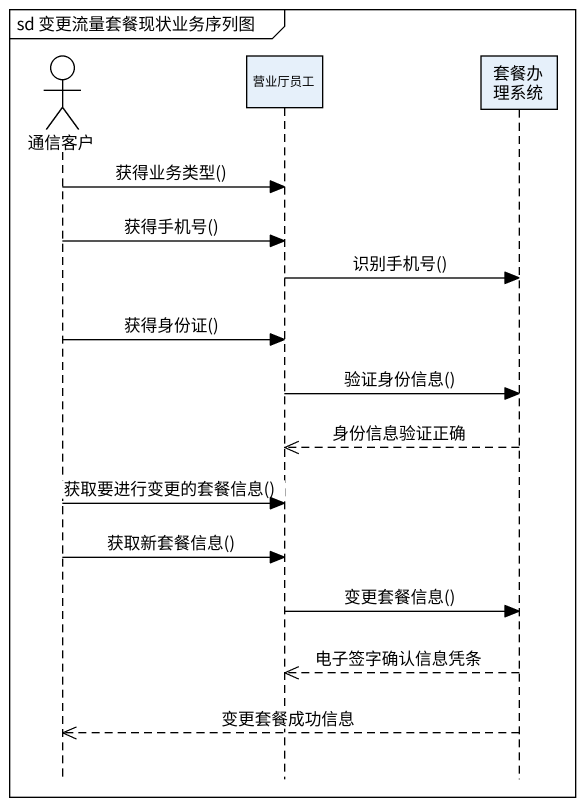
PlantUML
@startuml
mainframe sd 变更流量套餐现状业务序列图
hide footbox
actor 通信客户
participant 营业厅员工
participant 套餐办理系统

通信客户 -> 营业厅员工 : 获得业务类型()
通信客户 -> 营业厅员工 : 获得手机号()
营业厅员工 -> 套餐办理系统 : 识别手机号()
通信客户 -> 营业厅员工 : 获得身份证()
营业厅员工 -> 套餐办理系统 : 验证身份信息()
套餐办理系统 -->> 营业厅员工 : 身份信息验证正确
通信客户 -> 营业厅员工 : 获取要进行变更的套餐信息()
通信客户 -> 营业厅员工 : 获取新套餐信息()
营业厅员工 -> 套餐办理系统 : 变更套餐信息()
套餐办理系统 -->> 营业厅员工 : 电子签字确认信息凭条
套餐办理系统 -->> 通信客户 : 变更套餐成功信息
@enduml
